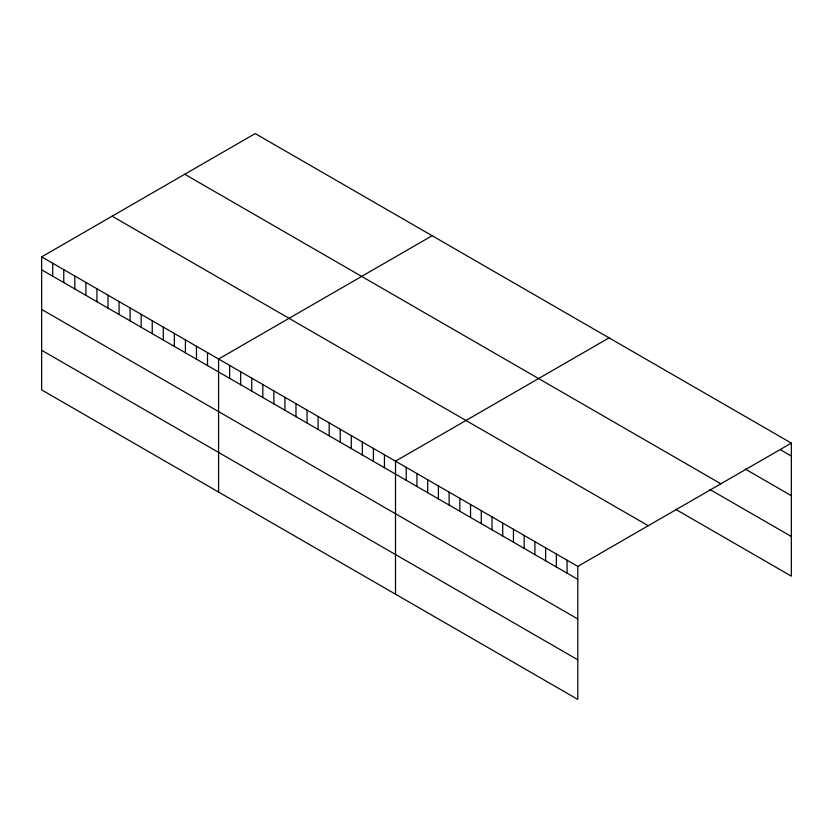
<?xml version="1.0" encoding="UTF-8"?>
<svg xmlns="http://www.w3.org/2000/svg" width="833" height="833" viewBox="0 0 833 833"><rect width="100%" height="100%" fill="white"/><g stroke="black" fill="none" stroke-linecap="round" stroke-linejoin="round"><path stroke-width="1.25" d="M41.65 256.866L577.79 566.409L577.79 699.428L41.65 389.896L41.65 256.866L255.21 133.572L791.35 443.104L791.35 576.134L675.542 509.275M432.14 235.718L218.579 359.013L218.579 492.043M609.058 337.865L395.508 461.159L395.508 594.189M577.79 566.409L791.35 443.104M780.625 449.851L791.35 456.047M745.243 469.052L791.35 495.677M184.739 174.253L720.878 483.796M709.851 489.45L791.35 536.504M112.122 216.174L648.261 525.717M41.65 269.798L577.79 579.341M41.65 309.428L577.79 618.971M41.65 350.266L577.79 659.798M567.065 560.213L567.065 573.146M556.35 554.018L556.35 566.961M545.625 547.833L545.625 560.765M534.901 541.637L534.901 554.58M524.176 535.452L524.176 548.385M513.451 529.257L513.451 542.2M502.736 523.072L502.736 536.004M492.011 516.876L492.011 529.809M481.287 510.691L481.287 523.624M470.562 504.496L470.562 517.428M459.837 498.301L459.837 511.243M449.122 492.116L449.122 505.048M438.397 485.92L438.397 498.863M427.673 479.735L427.673 492.667M416.948 473.54L416.948 486.482M406.223 467.355L406.223 480.287M384.45 454.776L384.45 467.709M373.392 448.393L373.392 461.326M362.334 442.011L362.334 454.943M351.276 435.628L351.276 448.56M340.218 429.234L340.218 442.177M329.16 422.852L329.16 435.794M318.102 416.469L318.102 429.411M307.044 410.086L307.044 423.018M295.986 403.703L295.986 416.635M284.928 397.32L284.928 410.252M273.87 390.937L273.87 403.87M262.812 384.554L262.812 397.487M251.753 378.161L251.753 391.104M240.695 371.778L240.695 384.721M229.637 365.395L229.637 378.338M207.521 352.63L207.521 365.562M196.463 346.247L196.463 359.179M185.405 339.864L185.405 352.796M174.347 333.471L174.347 346.413M163.289 327.088L163.289 340.031M152.231 320.705L152.231 333.648M141.173 314.322L141.173 327.254M130.115 307.939L130.115 320.872M119.057 301.556L119.057 314.489M107.998 295.174L107.998 308.106M96.94 288.791L96.94 301.723M85.882 282.397L85.882 295.34M74.824 276.015L74.824 288.957M63.766 269.632L63.766 282.574M52.708 263.249L52.708 276.181"/></g></svg>
